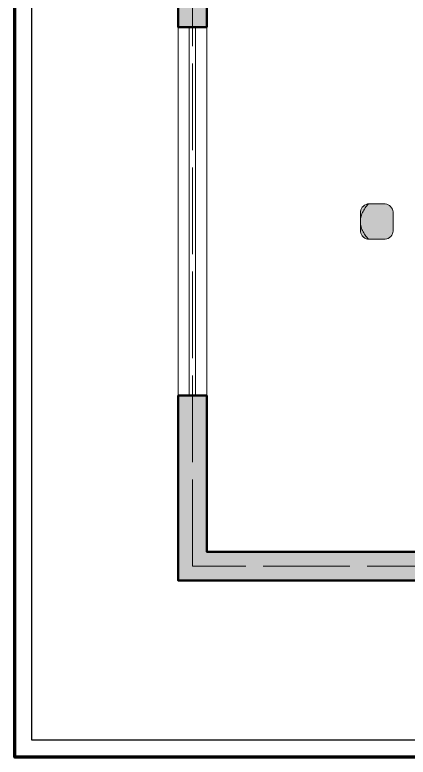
# Model space of a CAD drawing. Header units: metres. Extents: x 0 to 115, y 0 to 64.
# Drawn here: x 0.4 to 6.16, y 0.4 to 11.28 of the extents above; entities that cross this region are included whole.
import ezdxf

# ---------------------------------------------------------------- set-up
doc = ezdxf.new("R2010")
doc.units = ezdxf.units.M
doc.linetypes.add('DASHED', pattern=[1.524, 1.27, -0.254])
doc.layers.add('A-AREA', color=8, linetype='DASHED', lineweight=13, plot=False)
for name, color, linetype, lineweight in [('A-LAMINA', 8, 'Continuous', 35), ('A-MOBILIARIO', 9, 'Continuous', 18), ('A-MOBILIARIO-RELLENO', 9, 'Continuous', 0), ('A-MURO', 7, 'Continuous', 50), ('A-VENTANA', 4, 'Continuous', 18)]:
    doc.layers.add(name, color=color, linetype=linetype, lineweight=lineweight)
doc.layers.add('A-MURO-RELLENO', color=8, linetype='Continuous', lineweight=0, true_color=0x8d949b)

msp = doc.modelspace()

# ---------------------------------------------------------------- hatches: boundary and pattern name
at = {"layer": 'A-MOBILIARIO-RELLENO', "true_color": 0xeef0f2}
h = msp.add_hatch(color=7, dxfattribs=at)
h.dxf.hatch_style = 1
h.paths.add_polyline_path([(5.46, 8.12), (5.46, 8.1399), (5.46, 8.1599), (5.46, 8.1798), (5.46, 8.1998), (5.46, 8.2197), (5.46, 8.2397), (5.46, 8.2596), (5.46, 8.2796), (5.46, 8.2995), (5.46, 8.3195), (5.46, 8.3394), (5.46, 8.3593), (5.46, 8.3793), (5.4615, 8.3997), (5.4665, 8.4207), (5.4754, 8.4414), (5.4881, 8.4607), (5.5041, 8.4776), (5.5228, 8.4913), (5.5432, 8.5013), (5.5642, 8.5074), (5.5849, 8.5099), (5.6049, 8.51), (5.6249, 8.51), (5.6448, 8.51), (5.6647, 8.51), (5.6847, 8.51), (5.7046, 8.51), (5.7246, 8.51), (5.7445, 8.51), (5.7645, 8.51), (5.7844, 8.51), (5.8044, 8.51), (5.8246, 8.5092), (5.8455, 8.505), (5.8664, 8.4971), (5.8861, 8.4854), (5.9037, 8.4701), (5.9183, 8.452), (5.9292, 8.4319), (5.9363, 8.411), (5.9396, 8.3901), (5.94, 8.37), (5.94, 8.3501), (5.94, 8.3301), (5.94, 8.3102), (5.94, 8.2902), (5.94, 8.2703), (5.94, 8.2504), (5.94, 8.2304), (5.94, 8.2105), (5.94, 8.1905), (5.94, 8.1706), (5.94, 8.1506), (5.94, 8.1307), (5.9397, 8.1106), (5.9364, 8.0898), (5.9295, 8.0688), (5.9187, 8.0487), (5.9043, 8.0305), (5.8868, 8.0151), (5.8671, 8.0032), (5.8463, 7.9952), (5.8253, 7.9909), (5.8051, 7.99), (5.7851, 7.99), (5.7652, 7.99), (5.7452, 7.99), (5.7253, 7.99), (5.7053, 7.99), (5.6854, 7.99), (5.6654, 7.99), (5.6455, 7.99), (5.6256, 7.99), (5.6056, 7.99), (5.5856, 7.9901), (5.565, 7.9924), (5.544, 7.9984), (5.5235, 8.0083), (5.5048, 8.0218), (5.4886, 8.0387), (5.4758, 8.0579), (5.4668, 8.0785), (5.4616, 8.0995)])
at = {"layer": 'A-MURO-RELLENO', "true_color": 0x8d949b}
h = msp.add_hatch(color=8, dxfattribs=at)
h.dxf.hatch_style = 1
h.paths.add_polyline_path([(14.1, 54.14), (14.1, 54.56), (2.79, 54.56), (2.79, 11.1), (3.21, 11.1), (3.21, 14.3), (14.5, 14.3), (14.5, 14.6), (14.05, 14.6), (14.05, 14.75), (13.75, 14.75), (13.75, 14.6), (3.21, 14.6), (3.21, 28.45), (23.35, 28.45), (23.35, 18.55), (13.75, 18.55), (13.75, 17.1), (14.05, 17.1), (14.05, 18.25), (23.65, 18.25), (23.65, 28.75), (3.21, 28.75), (3.21, 34.2), (4.2, 34.2), (4.2, 34.5), (3.21, 34.5), (3.21, 54.14), (11, 54.14), (11, 50.4), (11.3, 50.4), (11.3, 54.14)])
h = msp.add_hatch(color=8, dxfattribs=at)
h.dxf.hatch_style = 1
h.paths.add_polyline_path([(2.79, 5.7), (2.79, 2.99), (7.6, 2.99), (7.6, 3.41), (3.21, 3.41), (3.21, 5.7)])

# ---------------------------------------------------------------- linework, layer by layer
at = {"layer": 'A-AREA'}
msp.add_lwpolyline([(3, 14.45), (17.5, 14.45), (17.5, 3.2), (3, 3.2)], close=True, dxfattribs=at)
at = {"layer": 'A-LAMINA', "lineweight": 70}
msp.add_lwpolyline([(0.4, 64.5), (115.4, 64.5), (115.4, 0.4), (0.4, 0.4)], close=True, dxfattribs=at)
at = {"layer": 'A-LAMINA', "lineweight": 25}
msp.add_lwpolyline([(0.65, 64.25), (115.15, 64.25), (115.15, 0.65), (0.65, 0.65)], close=True, dxfattribs=at)
at = {"layer": 'A-MOBILIARIO'}
msp.add_lwpolyline([(5.46, 8.12), (5.46, 8.1399), (5.46, 8.1599), (5.46, 8.1798), (5.46, 8.1998), (5.46, 8.2197), (5.46, 8.2397), (5.46, 8.2596), (5.46, 8.2796), (5.46, 8.2995), (5.46, 8.3195), (5.46, 8.3394), (5.46, 8.3593), (5.46, 8.3793), (5.4615, 8.3997), (5.4665, 8.4207), (5.4754, 8.4414), (5.4881, 8.4607), (5.5041, 8.4776), (5.5228, 8.4913), (5.5432, 8.5013), (5.5642, 8.5074), (5.5849, 8.5099), (5.6049, 8.51), (5.6249, 8.51), (5.6448, 8.51), (5.6647, 8.51), (5.6847, 8.51), (5.7046, 8.51), (5.7246, 8.51), (5.7445, 8.51), (5.7645, 8.51), (5.7844, 8.51), (5.8044, 8.51), (5.8246, 8.5092), (5.8455, 8.505), (5.8664, 8.4971), (5.8861, 8.4854), (5.9037, 8.4701), (5.9183, 8.452), (5.9292, 8.4319), (5.9363, 8.411), (5.9396, 8.3901), (5.94, 8.37), (5.94, 8.3501), (5.94, 8.3301), (5.94, 8.3102), (5.94, 8.2902), (5.94, 8.2703), (5.94, 8.2504), (5.94, 8.2304), (5.94, 8.2105), (5.94, 8.1905), (5.94, 8.1706), (5.94, 8.1506), (5.94, 8.1307), (5.9397, 8.1106), (5.9364, 8.0898), (5.9295, 8.0688), (5.9187, 8.0487), (5.9043, 8.0305), (5.8868, 8.0151), (5.8671, 8.0032), (5.8463, 7.9952), (5.8253, 7.9909), (5.8051, 7.99), (5.7851, 7.99), (5.7652, 7.99), (5.7452, 7.99), (5.7253, 7.99), (5.7053, 7.99), (5.6854, 7.99), (5.6654, 7.99), (5.6455, 7.99), (5.6256, 7.99), (5.6056, 7.99), (5.5856, 7.9901), (5.565, 7.9924), (5.544, 7.9984), (5.5235, 8.0083), (5.5048, 8.0218), (5.4886, 8.0387), (5.4758, 8.0579), (5.4668, 8.0785), (5.4616, 8.0995)], close=True, dxfattribs=at)
msp.add_lwpolyline([(5.58, 7.99), (5.5669, 8.0046), (5.5543, 8.0195), (5.5422, 8.0348), (5.5306, 8.0506), (5.5196, 8.0667), (5.5093, 8.0833), (5.4997, 8.1004), (5.491, 8.1179), (5.4832, 8.1358), (5.4763, 8.1541), (5.4706, 8.1728), (5.466, 8.1918), (5.4627, 8.211), (5.4607, 8.2305), (5.46, 8.25), (5.4607, 8.2695), (5.4627, 8.289), (5.466, 8.3082), (5.4706, 8.3272), (5.4763, 8.3459), (5.4832, 8.3642), (5.491, 8.3821), (5.4997, 8.3996), (5.5093, 8.4167), (5.5196, 8.4333), (5.5306, 8.4494), (5.5422, 8.4652), (5.5543, 8.4805), (5.5669, 8.4954), (5.58, 8.51)], dxfattribs=at)
at = {"layer": 'A-MURO'}
msp.add_lwpolyline([(2.79, 54.56), (2.79, 11.1), (3.21, 11.1), (3.21, 14.3), (14.5, 14.3), (14.5, 14.6), (14.05, 14.6), (14.05, 14.75), (13.75, 14.75), (13.75, 14.6), (3.21, 14.6), (3.21, 28.45), (23.35, 28.45), (23.35, 18.55), (13.75, 18.55), (13.75, 17.1), (14.05, 17.1), (14.05, 18.25), (23.65, 18.25), (23.65, 28.75), (3.21, 28.75), (3.21, 34.2)], dxfattribs=at)
msp.add_lwpolyline([(2.79, 5.7), (2.79, 2.99), (7.6, 2.99), (7.6, 3.41), (3.21, 3.41), (3.21, 5.7)], close=True, dxfattribs=at)
at = {"layer": 'A-VENTANA'}
for p, q in [((2.955, 11.1), (2.955, 5.7)), ((3.045, 11.1), (3.045, 5.7))]:
    msp.add_line(p, q, dxfattribs=at)
msp.add_lwpolyline([(2.79, 11.1), (3.21, 11.1), (3.21, 5.7), (2.79, 5.7)], close=True, dxfattribs=at)

doc.saveas('drawing.dxf')
